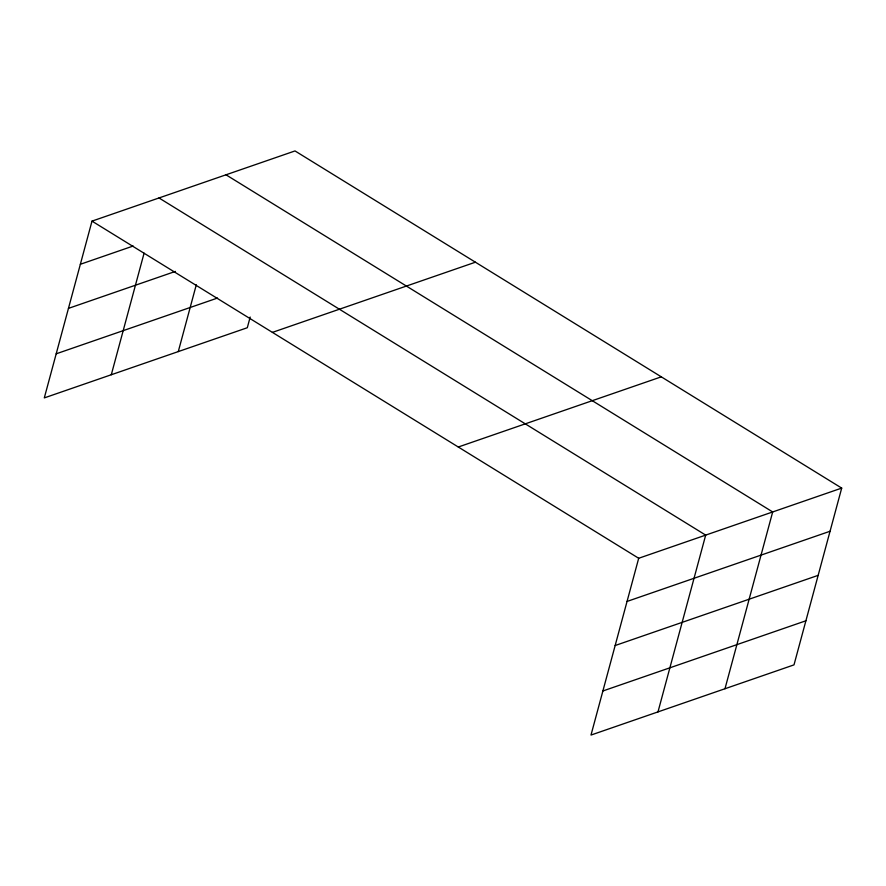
<?xml version="1.0" encoding="UTF-8"?>
<svg xmlns="http://www.w3.org/2000/svg" width="886" height="886" viewBox="0 0 886 886"><rect width="100%" height="100%" fill="white"/><g stroke="black" fill="none" stroke-linecap="round" stroke-linejoin="round"><path stroke-width="1.33" d="M841.7 488.097L638.695 558.269L590.995 735.059L794 664.877L841.7 488.097L295.005 150.941L92 221.123L44.3 397.903L247.305 327.731L250.184 317.044M111.293 374.745L144.097 253.152M178.285 351.587L196.304 284.783M657.988 711.901L705.688 535.111L158.993 197.955M724.981 688.743L772.681 511.953L225.985 174.797M80.349 264.283L133.177 246.02M68.455 308.383L175.384 271.415M56.195 353.813L217.524 298.039M272.412 332.383L475.417 262.201M458.295 447.009L661.288 376.838M627.055 601.439L830.049 531.257M615.15 645.529L818.155 575.357M602.901 690.969L805.895 620.787M92 221.123L638.695 558.269"/></g></svg>
